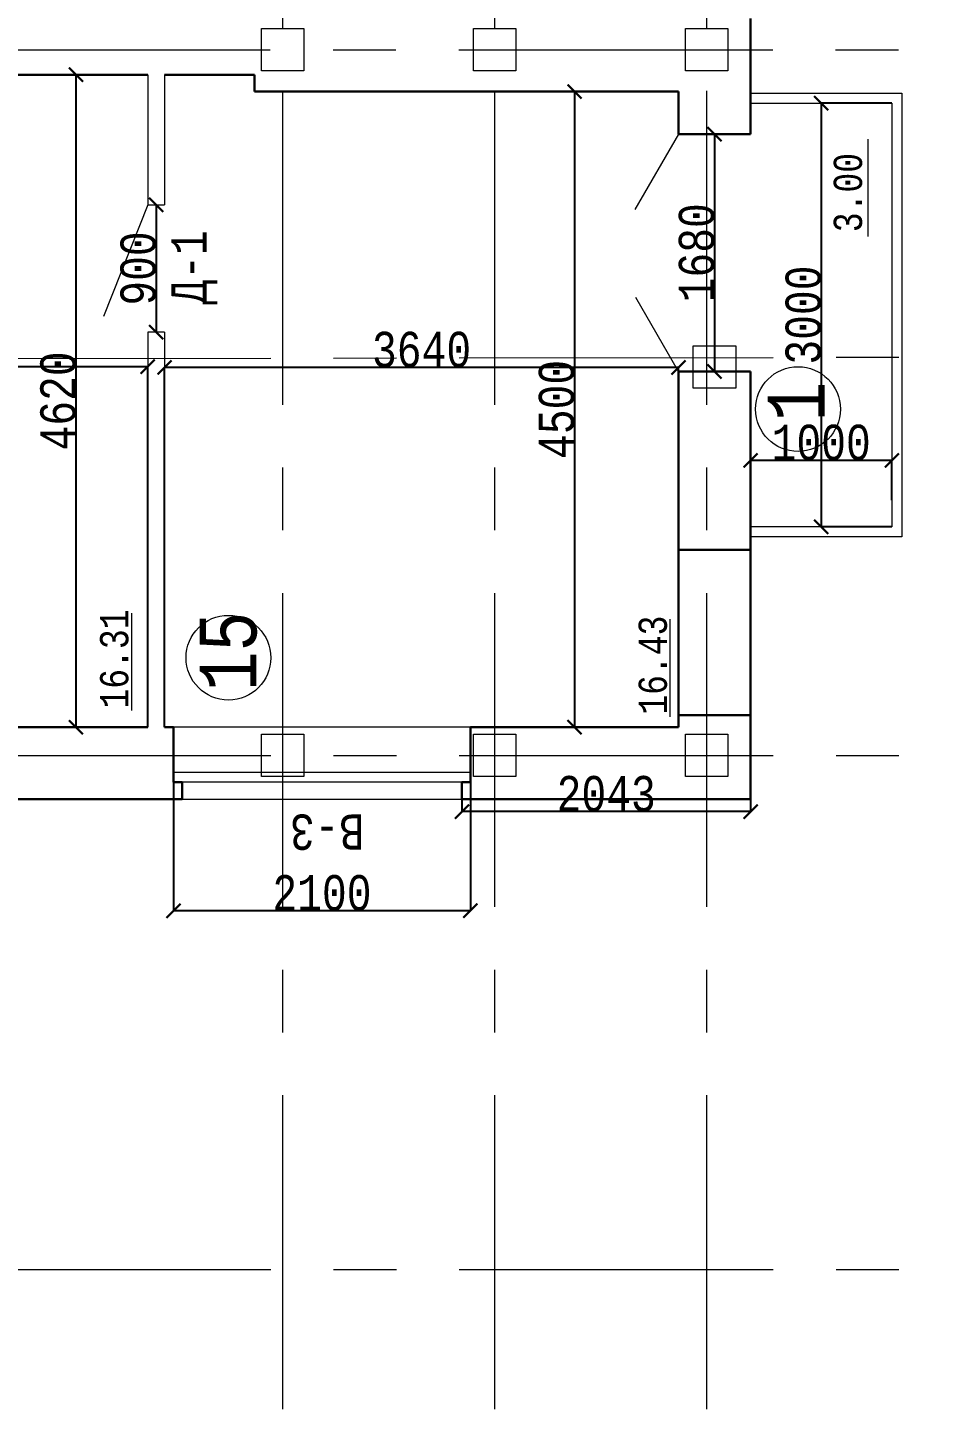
# Model space of a CAD drawing. Header units: millimetres. Extents: x -689206 to 4969298, y -1019800 to 703299.
# Drawn here: x -383791 to -377394, y -451595 to -441703 of the extents above; entities that cross this region are included whole.
import ezdxf

# ---------------------------------------------------------------- set-up
doc = ezdxf.new("R2010")
doc.units = ezdxf.units.MM
doc.linetypes.add('осеваяX2', pattern=[101.6, 63.5, -12.7, 12.7, -12.7])
for name, color, linetype, lineweight in [('б', 231, 'Continuous', 30), ('БАЛКОН', 7, 'Continuous', 20), ('несущие', 7, 'Continuous', 30), ('ОКНА', 250, 'Continuous', 20), ('ПЕРЕГОРОДКИ', 252, 'Continuous', 9), ('РАЗМЕРЫ', 7, 'Continuous', 9), ('стены', 7, 'Continuous', 20)]:
    doc.layers.add(name, color=color, linetype=linetype, lineweight=lineweight)
doc.layers.add('четотам', color=7, linetype='Continuous')
doc.styles.add('Аннотативный', font='isocteur.ttf', dxfattribs={"width": 0.7, "height": 250})
doc.dimstyles.new('Аннотативный', dxfattribs={"dimscale": 0, "dimtxt": 250, "dimasz": 100, "dimexe": 1.25, "dimexo": 0.625, "dimtad": 1, "dimdec": 0, "dimtxsty": 'Аннотативный', "dimblk": 'ARCHTICK', "dimcen": 2.5, "dimadec": 0, "dimazin": 0, "dimtfac": 1, "dimtdec": 0, "dimtmove": 0, "dimatfit": 3, "dimfxl": 1, "dimarcsym": 0})

# ---------------------------------------------------------------- blocks, each defined once
blk = doc.blocks.new('_ArchTick')
at = {"color": 0, "linetype": 'ByBlock', "const_width": 0.15}
blk.add_lwpolyline([(-0.5, -0.5), (0.5, 0.5)], dxfattribs=at)
blk = doc.blocks.new('*D3849')
at = {"layer": 'Defpoints', "color": 0, "lineweight": 30, "transparency": 16777216}
for p in [(-386504.4, -444101.9), (-386504.4, -446653.9), (-382943.9, -446653.9)]:
    blk.add_point(p, dxfattribs=at)
at = {"layer": 'стены', "color": 0, "lineweight": -2, "transparency": 16777216}
for p, q in [((-386504.4, -446653.3), (-386504.4, -444100.7)), ((-382943.9, -444101.9), (-386504.4, -444101.9)), ((-382943.9, -446653.3), (-382943.9, -444100.7))]:
    blk.add_line(p, q, dxfattribs=at)
at = {"layer": 'стены', "color": 0, "lineweight": -2, "transparency": 16777216, "xscale": 100, "yscale": 100, "zscale": 100, "rotation": 180}
blk.add_blockref('_ArchTick', (-386504.4, -444101.9), dxfattribs=at)
at = {"layer": 'стены', "color": 0, "lineweight": -2, "transparency": 16777216, "xscale": 100, "yscale": 100, "zscale": 100}
blk.add_blockref('_ArchTick', (-382943.9, -444101.9), dxfattribs=at)
at = {"layer": 'стены', "color": 0, "lineweight": 5, "transparency": 16777216, "insert": (-384724.2, -443976.3), "char_height": 250, "attachment_point": 5, "style": 'Аннотативный'}
blk.add_mtext('3560', dxfattribs=at)
blk = doc.blocks.new('*D3850')
at = {"layer": 'Defpoints', "color": 0, "lineweight": 30, "transparency": 16777216}
for p in [(-382943.9, -442033.9), (-383451.2, -446653.9), (-382943.9, -446653.9)]:
    blk.add_point(p, dxfattribs=at)
at = {"layer": 'стены', "color": 0, "lineweight": -2, "transparency": 16777216}
for p, q in [((-382944.6, -442033.9), (-383452.4, -442033.9)), ((-383451.2, -442033.9), (-383451.2, -446653.9)), ((-382944.6, -446653.9), (-383452.4, -446653.9))]:
    blk.add_line(p, q, dxfattribs=at)
at = {"layer": 'стены', "color": 0, "lineweight": -2, "transparency": 16777216, "xscale": 100, "yscale": 100, "zscale": 100}
for p, rotation in [((-383451.2, -442033.9), 90), ((-383451.2, -446653.9), 270)]:
    blk.add_blockref('_ArchTick', p, dxfattribs=dict(at, rotation=rotation))
at = {"layer": 'стены', "color": 0, "lineweight": 5, "transparency": 16777216, "insert": (-383576.8, -444343.9), "char_height": 250, "attachment_point": 5, "rotation": 90, "style": 'Аннотативный'}
blk.add_mtext('4620', dxfattribs=at)
blk = doc.blocks.new('*D3851')
at = {"layer": 'Defpoints', "color": 0, "lineweight": 30, "transparency": 16777216}
for p in [(-379188.4, -442153.9), (-379924, -446653.9), (-379188.4, -446653.9)]:
    blk.add_point(p, dxfattribs=at)
at = {"layer": 'стены', "color": 0, "lineweight": -2, "transparency": 16777216}
for p, q in [((-379189, -442153.9), (-379925.2, -442153.9)), ((-379924, -442153.9), (-379924, -446653.9)), ((-379189, -446653.9), (-379925.2, -446653.9))]:
    blk.add_line(p, q, dxfattribs=at)
at = {"layer": 'стены', "color": 0, "lineweight": -2, "transparency": 16777216, "xscale": 100, "yscale": 100, "zscale": 100}
for p, rotation in [((-379924, -442153.9), 90), ((-379924, -446653.9), 270)]:
    blk.add_blockref('_ArchTick', p, dxfattribs=dict(at, rotation=rotation))
at = {"layer": 'стены', "color": 0, "lineweight": 5, "transparency": 16777216, "insert": (-380049.6, -444403.9), "char_height": 250, "attachment_point": 5, "rotation": 90, "style": 'Аннотативный'}
blk.add_mtext('4500', dxfattribs=at)
blk = doc.blocks.new('*D3811')
at = {"layer": 'Defpoints', "color": 0, "lineweight": 30, "transparency": 16777216}
for p in [(-382883.9, -442956.2), (-382883.9, -443856.2), (-382883.9, -443856.2)]:
    blk.add_point(p, dxfattribs=at)
at = {"layer": 'стены', "color": 0, "lineweight": -2, "transparency": 16777216}
for p, q in [((-382884.6, -442956.2), (-382885.2, -442956.2)), ((-382883.9, -442956.2), (-382883.9, -443856.2)), ((-382884.6, -443856.2), (-382885.2, -443856.2))]:
    blk.add_line(p, q, dxfattribs=at)
at = {"layer": 'стены', "color": 0, "lineweight": -2, "transparency": 16777216, "xscale": 100, "yscale": 100, "zscale": 100}
for p, rotation in [((-382883.9, -442956.2), 90), ((-382883.9, -443856.2), 270)]:
    blk.add_blockref('_ArchTick', p, dxfattribs=dict(at, rotation=rotation))
at = {"layer": 'стены', "color": 0, "lineweight": 5, "transparency": 16777216, "insert": (-383009.6, -443406.2), "char_height": 250, "attachment_point": 5, "rotation": 90, "style": 'Аннотативный'}
blk.add_mtext('900', dxfattribs=at)
blk = doc.blocks.new('*D3893')
at = {"layer": 'Defpoints', "color": 0, "linetype": 'ByBlock', "lineweight": 30, "transparency": 16777216}
for p in [(-378933.4, -442454.9), (-378933.4, -444134.9), (-378933.4, -444134.9)]:
    blk.add_point(p, dxfattribs=at)
at = {"layer": 'ПЕРЕГОРОДКИ', "color": 0, "linetype": 'ByBlock', "lineweight": -2, "transparency": 16777216}
for p, q in [((-378934, -442454.9), (-378934.6, -442454.9)), ((-378933.4, -442454.9), (-378933.4, -444134.9)), ((-378934, -444134.9), (-378934.6, -444134.9))]:
    blk.add_line(p, q, dxfattribs=at)
at = {"layer": 'ПЕРЕГОРОДКИ', "color": 0, "linetype": 'ByBlock', "lineweight": -2, "transparency": 16777216, "xscale": 100, "yscale": 100, "zscale": 100}
for p, rotation in [((-378933.4, -442454.9), 90), ((-378933.4, -444134.9), 270)]:
    blk.add_blockref('_ArchTick', p, dxfattribs=dict(at, rotation=rotation))
at = {"layer": 'ПЕРЕГОРОДКИ', "color": 0, "linetype": 'ByBlock', "lineweight": 5, "transparency": 16777216, "insert": (-379059, -443294.9), "char_height": 250, "attachment_point": 5, "rotation": 90, "style": 'Аннотативный'}
blk.add_mtext('1680', dxfattribs=at)
blk = doc.blocks.new('*D3894')
at = {"layer": 'Defpoints', "color": 0, "linetype": 'ByBlock', "lineweight": 30, "transparency": 16777216}
for p in [(-378678.4, -444764.8), (-378678.4, -445046.7), (-377678.4, -445046.7)]:
    blk.add_point(p, dxfattribs=at)
at = {"layer": 'ПЕРЕГОРОДКИ', "color": 0, "linetype": 'ByBlock', "lineweight": -2, "transparency": 16777216}
for p, q in [((-378678.4, -445046.1), (-378678.4, -444763.5)), ((-377678.4, -444764.8), (-378678.4, -444764.8)), ((-377678.4, -445046.1), (-377678.4, -444763.5))]:
    blk.add_line(p, q, dxfattribs=at)
at = {"layer": 'ПЕРЕГОРОДКИ', "color": 0, "linetype": 'ByBlock', "lineweight": -2, "transparency": 16777216, "xscale": 100, "yscale": 100, "zscale": 100, "rotation": 180}
blk.add_blockref('_ArchTick', (-378678.4, -444764.8), dxfattribs=at)
at = {"layer": 'ПЕРЕГОРОДКИ', "color": 0, "linetype": 'ByBlock', "lineweight": -2, "transparency": 16777216, "xscale": 100, "yscale": 100, "zscale": 100}
blk.add_blockref('_ArchTick', (-377678.4, -444764.8), dxfattribs=at)
at = {"layer": 'ПЕРЕГОРОДКИ', "color": 0, "linetype": 'ByBlock', "lineweight": 5, "transparency": 16777216, "insert": (-378178.4, -444639.1), "char_height": 250, "attachment_point": 5, "style": 'Аннотативный'}
blk.add_mtext('1000', dxfattribs=at)
blk = doc.blocks.new('*D3873')
at = {"layer": 'Defpoints', "color": 0, "linetype": 'ByBlock', "lineweight": 30, "transparency": 16777216}
for p in [(-377678.4, -442235.8), (-378178.4, -445235.8), (-377678.4, -445235.8)]:
    blk.add_point(p, dxfattribs=at)
at = {"layer": 'ПЕРЕГОРОДКИ', "color": 0, "linetype": 'ByBlock', "lineweight": -2, "transparency": 16777216}
for p, q in [((-377679, -442235.8), (-378179.6, -442235.8)), ((-378178.4, -442235.8), (-378178.4, -445235.8)), ((-377679, -445235.8), (-378179.6, -445235.8))]:
    blk.add_line(p, q, dxfattribs=at)
at = {"layer": 'ПЕРЕГОРОДКИ', "color": 0, "linetype": 'ByBlock', "lineweight": -2, "transparency": 16777216, "xscale": 100, "yscale": 100, "zscale": 100}
for p, rotation in [((-378178.4, -442235.8), 90), ((-378178.4, -445235.8), 270)]:
    blk.add_blockref('_ArchTick', p, dxfattribs=dict(at, rotation=rotation))
at = {"layer": 'ПЕРЕГОРОДКИ', "color": 0, "linetype": 'ByBlock', "lineweight": 5, "transparency": 16777216, "insert": (-378304, -443735.8), "char_height": 250, "attachment_point": 5, "rotation": 90, "style": 'Аннотативный'}
blk.add_mtext('3000', dxfattribs=at)
blk = doc.blocks.new('*D3877')
at = {"layer": 'Defpoints', "color": 0, "linetype": 'ByBlock', "lineweight": 30, "transparency": 16777216}
for p in [(-382760.9, -446653.9), (-380660.9, -446653.9), (-382760.9, -447953.7)]:
    blk.add_point(p, dxfattribs=at)
at = {"layer": 'несущие', "color": 0, "linetype": 'ByBlock', "lineweight": -2, "transparency": 16777216}
for p, q in [((-382760.9, -446654.5), (-382760.9, -447954.9)), ((-380660.9, -446654.5), (-380660.9, -447954.9)), ((-380660.9, -447953.7), (-382760.9, -447953.7))]:
    blk.add_line(p, q, dxfattribs=at)
at = {"layer": 'несущие', "color": 0, "linetype": 'ByBlock', "lineweight": -2, "transparency": 16777216, "xscale": 100, "yscale": 100, "zscale": 100, "rotation": 180}
blk.add_blockref('_ArchTick', (-382760.9, -447953.7), dxfattribs=at)
at = {"layer": 'несущие', "color": 0, "linetype": 'ByBlock', "lineweight": -2, "transparency": 16777216, "xscale": 100, "yscale": 100, "zscale": 100}
blk.add_blockref('_ArchTick', (-380660.9, -447953.7), dxfattribs=at)
at = {"layer": 'несущие', "color": 0, "linetype": 'ByBlock', "lineweight": 5, "transparency": 16777216, "insert": (-381710.9, -447828), "char_height": 250, "attachment_point": 5, "style": 'Аннотативный'}
blk.add_mtext('2100', dxfattribs=at)
blk = doc.blocks.new('*D3878')
at = {"layer": 'Defpoints', "color": 0, "linetype": 'ByBlock', "lineweight": 30, "transparency": 16777216}
for p in [(-380720.9, -447163.9), (-378678.4, -447163.9), (-380720.9, -447251.8)]:
    blk.add_point(p, dxfattribs=at)
at = {"layer": 'несущие', "color": 0, "linetype": 'ByBlock', "lineweight": -2, "transparency": 16777216}
for p, q in [((-380720.9, -447164.5), (-380720.9, -447253.1)), ((-378678.4, -447164.5), (-378678.4, -447253.1)), ((-378678.4, -447251.8), (-380720.9, -447251.8))]:
    blk.add_line(p, q, dxfattribs=at)
at = {"layer": 'несущие', "color": 0, "linetype": 'ByBlock', "lineweight": -2, "transparency": 16777216, "xscale": 100, "yscale": 100, "zscale": 100, "rotation": 180}
blk.add_blockref('_ArchTick', (-380720.9, -447251.8), dxfattribs=at)
at = {"layer": 'несущие', "color": 0, "linetype": 'ByBlock', "lineweight": -2, "transparency": 16777216, "xscale": 100, "yscale": 100, "zscale": 100}
blk.add_blockref('_ArchTick', (-378678.4, -447251.8), dxfattribs=at)
at = {"layer": 'несущие', "color": 0, "linetype": 'ByBlock', "lineweight": 5, "transparency": 16777216, "insert": (-379699.7, -447126.2), "char_height": 250, "attachment_point": 5, "style": 'Аннотативный'}
blk.add_mtext('2043', dxfattribs=at)
blk = doc.blocks.new('*D3980')
at = {"layer": 'Defpoints', "color": 0, "linetype": 'ByBlock', "lineweight": 30, "transparency": 16777216}
for p in [(-382823.9, -444106.8), (-382823.9, -446653.9), (-379188.4, -446653.9)]:
    blk.add_point(p, dxfattribs=at)
at = {"layer": 'РАЗМЕРЫ', "color": 0, "linetype": 'ByBlock', "lineweight": -2, "transparency": 16777216}
for p, q in [((-382823.9, -446653.3), (-382823.9, -444105.5)), ((-379188.4, -444106.8), (-382823.9, -444106.8)), ((-379188.4, -446653.3), (-379188.4, -444105.5))]:
    blk.add_line(p, q, dxfattribs=at)
at = {"layer": 'РАЗМЕРЫ', "color": 0, "linetype": 'ByBlock', "lineweight": -2, "transparency": 16777216, "xscale": 100, "yscale": 100, "zscale": 100, "rotation": 180}
blk.add_blockref('_ArchTick', (-382823.9, -444106.8), dxfattribs=at)
at = {"layer": 'РАЗМЕРЫ', "color": 0, "linetype": 'ByBlock', "lineweight": -2, "transparency": 16777216, "xscale": 100, "yscale": 100, "zscale": 100}
blk.add_blockref('_ArchTick', (-379188.4, -444106.8), dxfattribs=at)
at = {"layer": 'РАЗМЕРЫ', "color": 0, "linetype": 'ByBlock', "lineweight": 5, "transparency": 16777216, "insert": (-381006.2, -443981.2), "char_height": 250, "attachment_point": 5, "style": 'Аннотативный'}
blk.add_mtext('3640', dxfattribs=at)

msp = doc.modelspace()

# ---------------------------------------------------------------- linework, layer by layer
at = {"layer": 'б', "color": 18, "linetype": 'ByBlock', "lineweight": 9, "true_color": 0x000000}
msp.add_line((-377608.4, -442165.8), (-377608.4, -445305.8), dxfattribs=at)
at = {"layer": 'БАЛКОН', "lineweight": 9}
for p, q in [((-378678.4, -442165.8), (-377608.4, -442165.8)), ((-378678.4, -442235.8), (-377678.4, -442235.8)), ((-377678.4, -442235.8), (-377678.4, -445235.8)), ((-377678.4, -445235.8), (-378678.4, -445235.8)), ((-377608.4, -445305.8), (-378678.4, -445305.8))]:
    msp.add_line(p, q, dxfattribs=at)
at = {"layer": 'несущие', "color": 18, "linetype": 'ByBlock', "lineweight": 13, "true_color": 0x000000}
for p, q in [((-379188.4, -446567.8), (-379188.4, -445397.8)), ((-380660.9, -447043.9), (-380660.9, -446973.9))]:
    msp.add_line(p, q, dxfattribs=at)
at = {"layer": 'несущие', "color": 18, "linetype": 'ByBlock', "lineweight": 30, "true_color": 0x000000}
for p, q in [((-379188.4, -445397.8), (-378678.4, -445397.8)), ((-378678.4, -446567.8), (-379188.4, -446567.8)), ((-382760.9, -447043.9), (-382760.9, -446653.9)), ((-380660.9, -446653.9), (-380660.9, -447043.9)), ((-382760.9, -447043.9), (-382700.9, -447043.9)), ((-382700.9, -447043.9), (-382700.9, -447163.9)), ((-380660.9, -447043.9), (-380720.9, -447043.9)), ((-380720.9, -447043.9), (-380720.9, -447163.9)), ((-382700.9, -447163.9), (-382887.2, -447163.9))]:
    msp.add_line(p, q, dxfattribs=at)
at = {"layer": 'несущие', "color": 0}
msp.add_line((-383896.5, -446653.9), (-382943.9, -446653.9), dxfattribs=at)
at = {"layer": 'несущие', "linetype": 'ByBlock', "lineweight": 9}
for p, q in [((-380660.9, -446653.9), (-382760.9, -446653.9)), ((-380660.9, -446973.9), (-382760.9, -446973.9)), ((-380720.9, -447043.9), (-382700.9, -447043.9))]:
    msp.add_line(p, q, dxfattribs=at)
at = {"layer": 'ОКНА', "color": 0}
msp.add_line((-379635.9, -446653.9), (-379435.9, -446653.9), dxfattribs=at)
at = {"layer": 'ПЕРЕГОРОДКИ', "color": 18, "linetype": 'ByBlock', "lineweight": 30, "true_color": 0x000000}
for p, q in [((-378678.4, -441635.8), (-378678.4, -442165.8)), ((-379188.4, -442153.9), (-379188.4, -442454.9)), ((-379188.4, -442454.9), (-378678.4, -442454.9)), ((-379188.4, -444134.9), (-378678.4, -444134.9))]:
    msp.add_line(p, q, dxfattribs=at)
at = {"layer": 'ПЕРЕГОРОДКИ', "color": 18, "linetype": 'ByBlock', "lineweight": 13, "true_color": 0x000000}
for p, q in [((-379188.4, -442454.9), (-379496.5, -442988.5)), ((-379188.4, -444134.9), (-379490.2, -443612.1))]:
    msp.add_line(p, q, dxfattribs=at)
at = {"layer": 'РАЗМЕРЫ', "linetype": 'осеваяX2', "lineweight": 5, "ltscale": 35}
for p, q in [((-419859.4, -441857.8), (-370018.1, -441857.8)), ((-419855.8, -444101.8), (-370018.1, -444021.8)), ((-419855.8, -450493.2), (-370018.1, -450493.2))]:
    msp.add_line(p, q, dxfattribs=at)
at = {"layer": 'РАЗМЕРЫ', "linetype": 'ByBlock', "lineweight": 30}
for p, q in [((-382188.4, -442033.9), (-382188.4, -442153.9)), ((-382188.4, -442153.9), (-381678.4, -442153.9))]:
    msp.add_line(p, q, dxfattribs=at)
at = {"layer": 'РАЗМЕРЫ'}
msp.add_line((-377846.8, -443178.6), (-377846.8, -442489.3), dxfattribs=at)
at = {"layer": 'РАЗМЕРЫ', "lineweight": 5}
for p, q in [((-383056.8, -446535.9), (-383056.8, -445846.6)), ((-379246, -446579.4), (-379246, -445890.1))]:
    msp.add_line(p, q, dxfattribs=at)
at = {"layer": 'стены', "linetype": 'осеваяX2', "lineweight": 5, "ltscale": 35}
for p, q in [((-381988.4, -465706.6), (-381988.4, -398653.9)), ((-380488.4, -465706.6), (-380488.4, -398653.9)), ((-378988.4, -465706.6), (-378988.4, -398653.9)), ((-419855.8, -446853.9), (-370018.1, -446853.9))]:
    msp.add_line(p, q, dxfattribs=at)
at = {"layer": 'стены', "lineweight": 30}
for p, q in [((-378678.4, -441635.8), (-378678.4, -442454.9)), ((-386238.4, -442033.9), (-382943.9, -442033.9)), ((-382823.9, -442033.9), (-382188.4, -442033.9)), ((-382188.4, -442153.9), (-379188.4, -442153.9)), ((-379188.4, -442153.9), (-379188.4, -442454.9)), ((-379188.4, -444134.9), (-379188.4, -446653.9)), ((-378678.4, -444134.9), (-378678.4, -447163.9)), ((-382823.9, -446653.9), (-382760.9, -446653.9)), ((-380660.9, -446653.9), (-379188.4, -446653.9)), ((-383956.5, -447163.9), (-382700.9, -447163.9)), ((-380720.9, -447163.9), (-378678.4, -447163.9))]:
    msp.add_line(p, q, dxfattribs=at)
at = {"layer": 'стены', "lineweight": 13}
for p, q in [((-382943.9, -442033.9), (-382943.9, -442956.2)), ((-382823.9, -442033.9), (-382823.9, -442956.2)), ((-382943.9, -442956.2), (-382823.9, -442956.2)), ((-382943.9, -443856.2), (-382943.9, -446653.9)), ((-382823.9, -443856.2), (-382943.9, -443856.2)), ((-382823.9, -443856.2), (-382823.9, -446653.9))]:
    msp.add_line(p, q, dxfattribs=at)
at = {"layer": 'стены'}
for p, q in [((-382943.9, -442956.2), (-383256.6, -443745.8)), ((-380720.9, -447163.9), (-380050.4, -447163.9))]:
    msp.add_line(p, q, dxfattribs=at)
at = {"layer": 'стены', "lineweight": 9}
msp.add_line((-382700.9, -447163.9), (-380720.9, -447163.9), dxfattribs=at)
at = {"layer": 'стены'}
for points in [[(-382138.4, -442007.8), (-382138.4, -441707.8), (-381838.4, -441707.8), (-381838.4, -442007.8)], [(-380638.4, -442007.8), (-380638.4, -441707.8), (-380338.4, -441707.8), (-380338.4, -442007.8)], [(-379138.4, -442007.8), (-379138.4, -441707.8), (-378838.4, -441707.8), (-378838.4, -442007.8)], [(-379083.4, -444253.9), (-379083.4, -443953.9), (-378783.4, -443953.9), (-378783.4, -444253.9)], [(-382138.4, -447003.9), (-382138.4, -446703.9), (-381838.4, -446703.9), (-381838.4, -447003.9)], [(-380638.4, -447003.9), (-380638.4, -446703.9), (-380338.4, -446703.9), (-380338.4, -447003.9)], [(-379138.4, -447003.9), (-379138.4, -446703.9), (-378838.4, -446703.9), (-378838.4, -447003.9)]]:
    msp.add_lwpolyline(points, close=True, dxfattribs=at)
at = {"layer": 'четотам', "lineweight": 13}
for centre in [(-378342.4, -444401.9), (-382372.4, -446161.9)]:
    msp.add_circle(centre, 300, dxfattribs=at)

# ---------------------------------------------------------------- texts
at = {"layer": 'РАЗМЕРЫ', "insert": (-378089.6, -443149.3), "char_height": 200, "width": 656.117, "attachment_point": 1, "rotation": 90, "style": 'Аннотативный'}
msp.add_mtext('3.00', dxfattribs=at)
at = {"layer": 'РАЗМЕРЫ', "lineweight": 20, "ltscale": 150, "char_height": 250, "width": 922.913, "attachment_point": 1, "style": 'Аннотативный'}
for s, insert, rotation in [('Д-1', (-382776.9, -443661.4), 90), ('В-3', (-381411.3, -447521.9), 180)]:
    msp.add_mtext(s, dxfattribs=dict(at, insert=insert, rotation=rotation))
at = {"layer": 'РАЗМЕРЫ', "lineweight": 13, "ltscale": 150, "char_height": 401.1, "width": 1460, "attachment_point": 1, "rotation": 90, "style": 'Аннотативный'}
for s, insert in [('1', (-378556.1, -444489.9)), ('15', (-382575.4, -446399.2))]:
    msp.add_mtext(s, dxfattribs=dict(at, insert=insert))
at = {"layer": 'РАЗМЕРЫ', "lineweight": 5, "char_height": 200, "width": 656.117, "attachment_point": 1, "rotation": 90, "style": 'Аннотативный'}
for s, insert in [('16.31', (-383280.8, -446521.8)), ('16.43', (-379470, -446565.3))]:
    msp.add_mtext(s, dxfattribs=dict(at, insert=insert))

# ---------------------------------------------------------------- dimensions: what is measured, and where the dimension line sits
at = {"layer": 'несущие', "color": 18, "linetype": 'ByBlock', "lineweight": 5, "true_color": 0x000000}
for base, p1, p2, picture, middle in [((-382760.9, -447953.7), (-380660.9, -446653.9), (-382760.9, -446653.9), '*D3877', (-381710.9, -447828)), ((-380720.9464, -447251.8441), (-378678.3772, -447163.9086), (-380720.9464, -447163.9086), '*D3878', (-379699.6618, -447126.2191))]:
    dim = msp.add_linear_dim(base=base, p1=p1, p2=p2, angle=180, dimstyle='Аннотативный', dxfattribs=at)
    dim.commit()
    dim.dimension.update_dxf_attribs({"geometry": picture, "text_midpoint": middle})
at = {"layer": 'ПЕРЕГОРОДКИ', "color": 18, "linetype": 'ByBlock', "lineweight": 5, "true_color": 0x000000}
for base, p1, p2, angle, picture, middle in [((-378178.4, -445235.8), (-377678.4, -442235.8), (-377678.4, -445235.8), 90, '*D3873', (-378304, -443735.8)), ((-378933.4, -444134.9), (-378933.4, -442454.9), (-378933.4, -444134.9), 90, '*D3893', (-379059, -443294.9)), ((-378678.4, -444764.8), (-377678.4, -445046.7), (-378678.4, -445046.7), 180, '*D3894', (-378178.4, -444639.1))]:
    dim = msp.add_linear_dim(base=base, p1=p1, p2=p2, angle=angle, dimstyle='Аннотативный', dxfattribs=at)
    dim.commit()
    dim.dimension.update_dxf_attribs({"geometry": picture, "text_midpoint": middle})
at = {"layer": 'РАЗМЕРЫ', "linetype": 'ByBlock', "lineweight": 5}
dim = msp.add_linear_dim(base=(-382823.9, -444106.8), p1=(-379188.4, -446653.9), p2=(-382823.9, -446653.9), angle=180, text='3640', dimstyle='Аннотативный', dxfattribs=at)
dim.commit()
dim.dimension.update_dxf_attribs({"geometry": '*D3980', "text_midpoint": (-381006.2, -444106.8), "dimtype": 160})
at = {"layer": 'стены', "lineweight": 5}
for p1, p2, distance, picture, middle in [((-382943.9, -442033.9), (-382943.9, -446653.9), -507.2, '*D3850', (-383576.8, -444343.9)), ((-379188.4, -442153.9), (-379188.4, -446653.9), -735.6, '*D3851', (-380049.6, -444403.9)), ((-382883.9, -442956.2), (-382883.9, -443856.2), 0, '*D3811', (-383009.6, -443406.2)), ((-382943.9312, -446653.9086), (-386504.4119, -446653.9086), -2551.9825, '*D3849', (-384724.1715, -443976.3011))]:
    dim = msp.add_aligned_dim(p1=p1, p2=p2, distance=distance, dimstyle='Аннотативный', dxfattribs=at)
    dim.commit()
    dim.dimension.update_dxf_attribs({"geometry": picture, "text_midpoint": middle})

doc.saveas('drawing.dxf')
